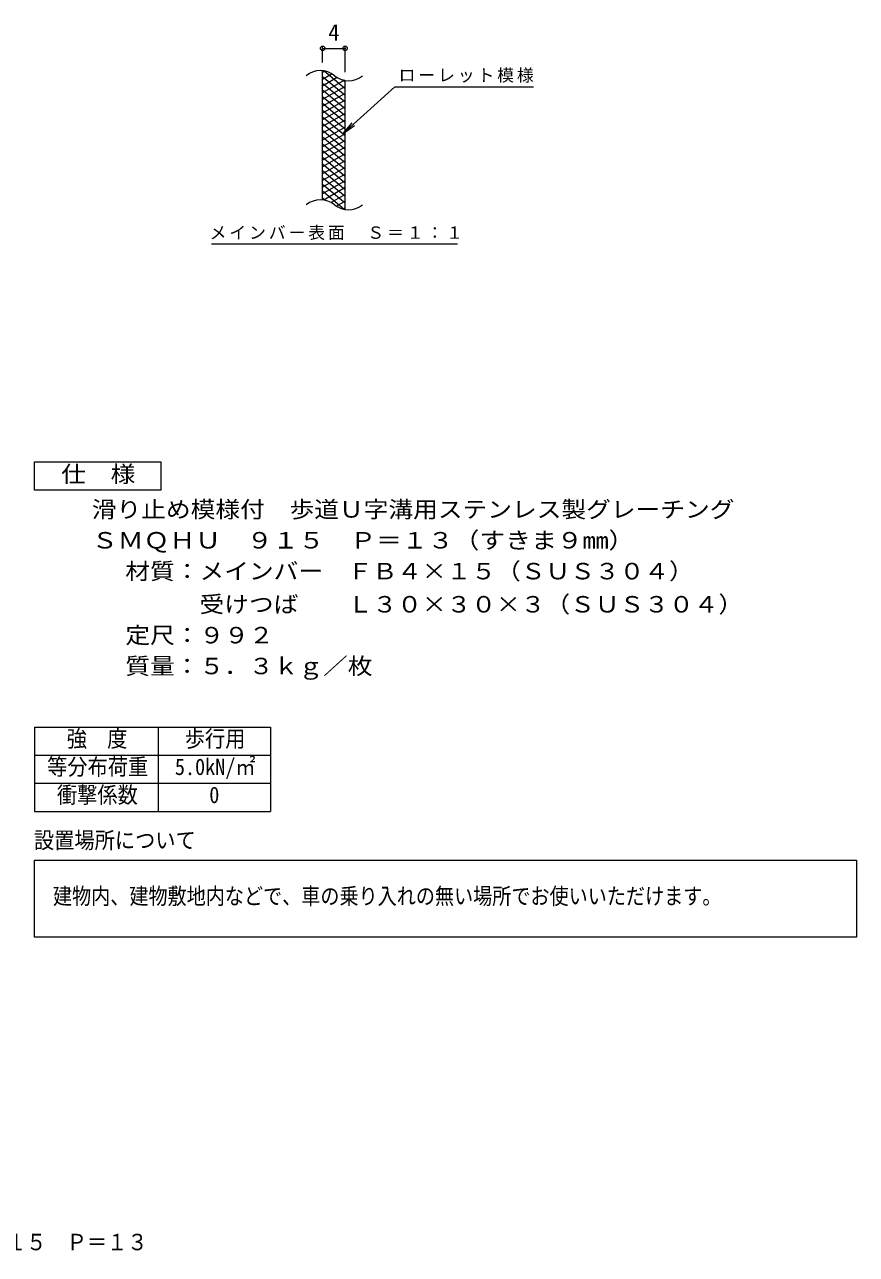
# Model space of a CAD drawing. Units: millimetres at full size, sheet at 1:10, with parts at other scales. Extents: x -1646 to 1620, y -1375 to 967.
# Drawn here: x 139 to 1620, y -1375 to 816 of the extents above; entities that cross this region are included whole.
import ezdxf
from ezdxf.enums import TextEntityAlignment as Align

# ---------------------------------------------------------------- set-up
doc = ezdxf.new("R2010")
doc.units = ezdxf.units.MM
doc.header["$LTSCALE"] = 10
doc.header["$PDMODE"] = 32
doc.header["$PDSIZE"] = 8
for name, color, linetype, lineweight in [('A-4', 2, 'Continuous', 9), ('A-5', 7, 'Continuous', 9), ('C-2', 3, 'Continuous', 9), ('C-4', 7, 'Continuous', 9), ('C-5', 7, 'Continuous', 9), ('C-9', 6, 'Continuous', 5)]:
    doc.layers.add(name, color=color, linetype=linetype, lineweight=lineweight)
doc.layers.add('F-5', color=2, linetype='Continuous')
doc.styles.add('ＭＳ ゴシック', font='')
doc.styles.get('ＭＳ ゴシック').set_extended_font_data('MS Gothic')

msp = doc.modelspace()

# ---------------------------------------------------------------- linework, layer by layer
at = {"layer": 'A-4'}
for p, q in [((156.21, -435.82), (576.21, -435.82)), ((156.21, -435.82), (156.21, -585.82)), ((376.21, -435.82), (376.21, -585.82)), ((576.21, -435.82), (576.21, -585.82)), ((156.21, -485.82), (576.21, -485.82)), ((156.21, -535.82), (576.21, -535.82)), ((156.21, -585.82), (576.21, -585.82)), ((156.21, -672.75), (1619.64, -672.75)), ((156.21, -810), (156.21, -672.75))]:
    msp.add_line(p, q, dxfattribs=at)
msp.add_lwpolyline([(1619.64, -672.75), (1619.64, -810), (156.21, -810)], dxfattribs=at)
at = {"layer": 'A-5'}
msp.add_lwpolyline([(156.21, -13.35), (156.21, 36.65), (381.21, 36.65), (381.21, -13.35)], close=True, dxfattribs=at)
at = {"layer": 'C-2'}
for p, q in [((669.25, 503.39), (669.25, 733.39)), ((709.25, 486.18), (709.25, 716.18))]:
    msp.add_line(p, q, dxfattribs=at)
for centre, start, end in [((665.28, 694.13), 50.82628, 129.17371), ((715.45, 755.71), 230.82628, 309.17371), ((665.28, 464.14), 50.82628, 129.17371), ((715.45, 525.71), 230.82628, 309.17371)]:
    msp.add_arc(centre, 39.71, start, end, dxfattribs=at)
at = {"layer": 'C-4'}
for p, q in [((669.25, 748.39), (669.25, 776.62)), ((669.25, 773.62), (709.25, 773.62)), ((709.25, 731.18), (709.25, 776.62))]:
    msp.add_line(p, q, dxfattribs=at)
for p in [(669.25, 773.62), (709.25, 773.62)]:
    msp.add_point(p, dxfattribs=at)
at = {"layer": 'C-5'}
for p, q in [((797.56, 705.28), (1044.64, 705.28)), ((705.59, 622.15), (726.17, 636.35)), ((471.62, 425.22), (909.66, 425.22))]:
    msp.add_line(p, q, dxfattribs=at)
msp.add_lwpolyline([(797.56, 705.28), (705.59, 622.15), (721.79, 641.19)], dxfattribs=at)
at = {"layer": 'C-9'}
for p, q in [((673.78, 732.93), (669.25, 730.31)), ((686.03, 728), (669.25, 718.31)), ((709.25, 689.57), (669.25, 723.13)), ((709.25, 701.57), (671.33, 733.38)), ((695.42, 721.42), (669.25, 706.31)), ((708.02, 716.7), (669.25, 694.31)), ((709.25, 677.57), (669.25, 711.13)), ((709.25, 705.4), (669.25, 682.31)), ((709.25, 713.57), (704.53, 717.53)), ((709.25, 665.57), (669.25, 699.13)), ((709.25, 693.4), (669.25, 670.31)), ((709.25, 653.57), (669.25, 687.13)), ((709.25, 681.4), (669.25, 658.31)), ((709.25, 641.57), (669.25, 675.13)), ((709.25, 669.4), (669.25, 646.31)), ((709.25, 629.57), (669.25, 663.13)), ((709.25, 657.4), (669.25, 634.31)), ((709.25, 617.57), (669.25, 651.13)), ((709.25, 645.4), (669.25, 622.31)), ((709.25, 605.57), (669.25, 639.13)), ((709.25, 633.4), (669.25, 610.31)), ((709.25, 593.57), (669.25, 627.13)), ((709.25, 621.4), (669.25, 598.31)), ((709.25, 581.57), (669.25, 615.13)), ((709.25, 609.4), (669.25, 586.31)), ((709.25, 569.57), (669.25, 603.13)), ((709.25, 597.4), (669.25, 574.31)), ((709.25, 557.57), (669.25, 591.13)), ((709.25, 585.4), (669.25, 562.31)), ((709.25, 545.57), (669.25, 579.13)), ((709.25, 573.4), (669.25, 550.31)), ((709.25, 533.57), (669.25, 567.13)), ((709.25, 561.4), (669.25, 538.31)), ((709.25, 521.57), (669.25, 555.13)), ((709.25, 549.4), (669.25, 526.31)), ((709.25, 509.57), (669.25, 543.13)), ((709.25, 537.4), (669.25, 514.31)), ((709.25, 497.57), (669.25, 531.13)), ((707.87, 486.73), (669.25, 519.13)), ((674.44, 502.78), (669.25, 507.13)), ((709.25, 525.4), (671.15, 503.41)), ((709.25, 513.4), (684.3, 499)), ((709.25, 501.4), (693.74, 492.45)), ((709.25, 489.4), (705.53, 487.26))]:
    msp.add_line(p, q, dxfattribs=at)

# ---------------------------------------------------------------- texts
at = {"layer": 'A-5', "color": 2, "style": 'ＭＳ ゴシック'}
for s, width, p in [('仕\u3000様', 1.1, (203.71, -8.35)), ('滑り止め模様付\u3000歩道Ｕ字溝用ステンレス製グレーチング', 1.1, (258.3, -71.27)), ('ＳＭＱＨＵ\u3000９１５\u3000Ｐ＝１３（すきま９mm）', 1.15, (258.3, -126.27)), ('材質：メインバー\u3000ＦＢ４×１５（ＳＵＳ３０４）', 1.1, (318.01, -181.27)), ('\u3000\u3000\u3000受けつば\u3000\u3000Ｌ３０×３０×３（ＳＵＳ３０４）', 1.1, (318.01, -240.29)), ('定尺：９９２', 1.1, (318.01, -295.29)), ('質量：５．３ｋｇ／枚', 1.1, (318.01, -350.29))]:
    msp.add_text(s, height=29.33, dxfattribs=dict(at, width=width)).set_placement(p, align=Align.BOTTOM_LEFT)
at = {"layer": 'A-5', "style": 'ＭＳ ゴシック'}
for s, width, p in [('強\u3000度', 0.9, (213.71, -479.82)), ('歩行用', 0.9, (423.71, -479.82)), ('等分布荷重', 0.9, (178.71, -529.82)), ('5.0kN/㎡', 0.9, (406.21, -529.82)), ('衝撃係数', 0.9, (196.21, -579.82)), ('0', 0.9, (467.46, -579.82)), ('設置場所について', 0.9, (155.32, -660.62)), ('建物内、建物敷地内などで、車の乗り入れの無い場所でお使いいただけます。', 0.85, (189.16, -760.16))]:
    msp.add_text(s, height=29.33, dxfattribs=dict(at, width=width)).set_placement(p, align=Align.BOTTOM_LEFT)
at = {"layer": 'C-4', "color": 2, "style": 'ＭＳ ゴシック'}
msp.add_text('4', height=29.33, dxfattribs=at).set_placement((679.25, 778.62), align=Align.BOTTOM_LEFT)
at = {"layer": 'C-5', "char_height": 21.99, "attachment_point": 7, "style": 'ＭＳ ゴシック'}
for s, insert in [('\\T1.17;ローレット模様', (804.64, 712.36)), ('\\T1.17;メインバー表面\u3000Ｓ＝１：１', (468.06, 431.92))]:
    msp.add_mtext(s, dxfattribs=dict(at, insert=insert))
at = {"layer": 'F-5', "style": 'ＭＳ ゴシック', "width": 0.9}
msp.add_text('ＳＭＱＨＵ\u3000９１５\u3000Ｐ＝１３', height=29.33, dxfattribs=at).set_placement((-146.51, -1376.51), align=Align.BOTTOM_LEFT)

doc.saveas('drawing.dxf')
